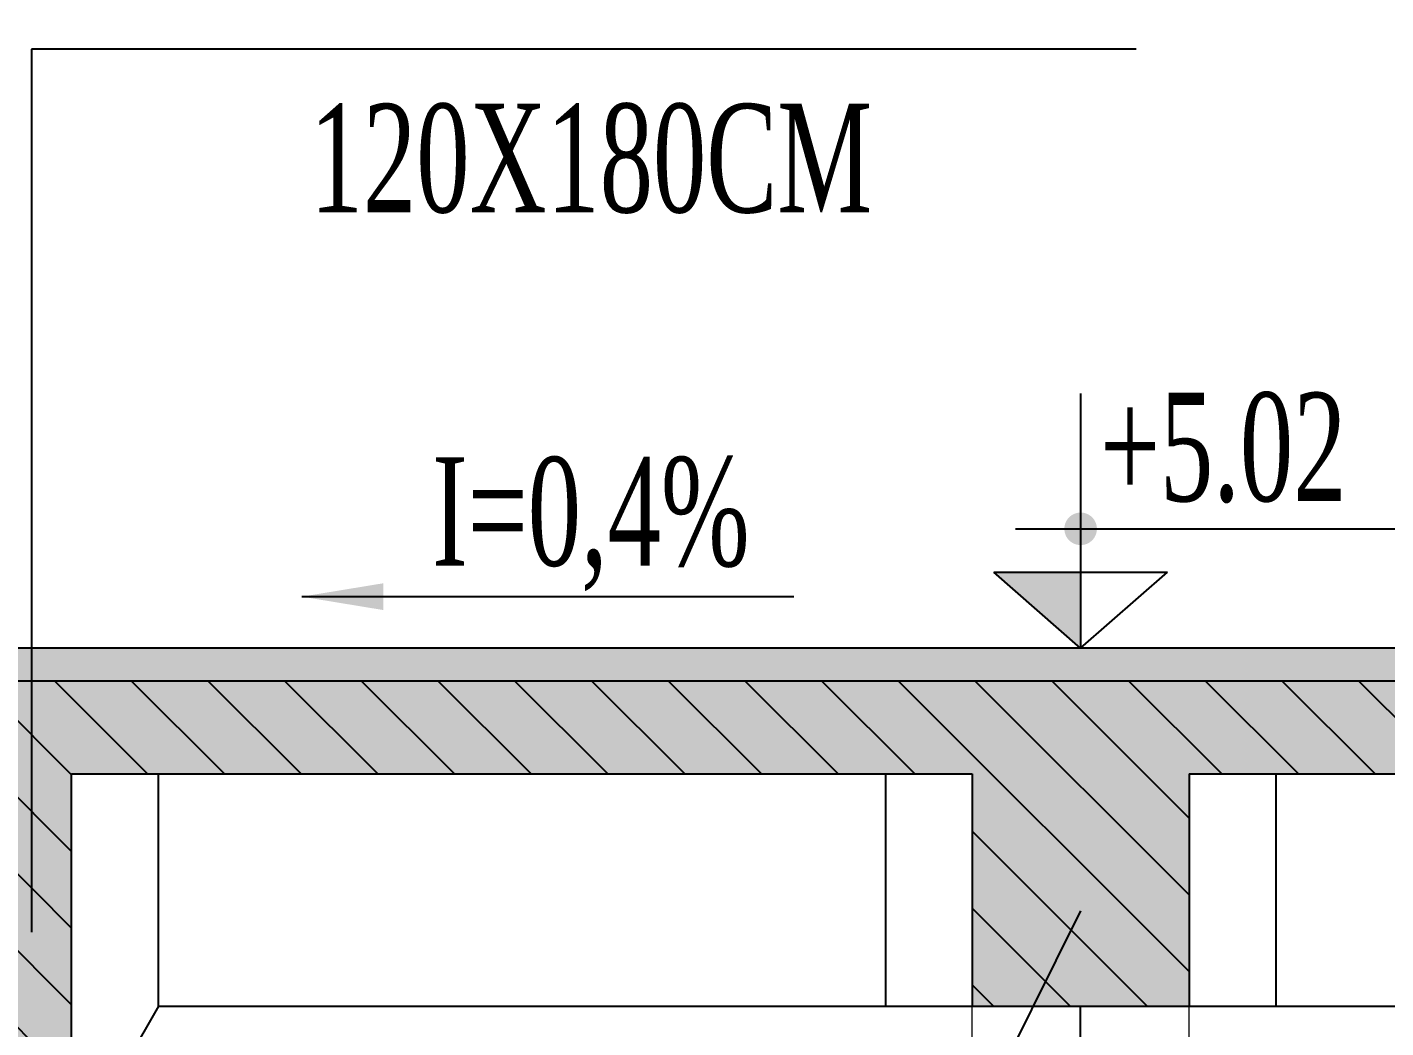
# Model space of a CAD drawing. Extents: x -26539 to -4497, y 62031 to 92619.
# Drawn here: x -15121 to -14495, y 83079 to 83540 of the extents above; entities that cross this region are included whole.
import ezdxf
from ezdxf.enums import TextEntityAlignment as Align

# ---------------------------------------------------------------- set-up
doc = ezdxf.new("R2010")
doc.units = 0
doc.header["$LTSCALE"] = 10
doc.header["$MEASUREMENT"] = 0
doc.linetypes.add('CENTER2', pattern=[1.125, 0.75, -0.125, 0.125, -0.125])
doc.layers.get('0').update_dxf_attribs({"color": 3, "linetype": 'CONTINUOUS'})
for name, color, linetype in [('CENTER', 9, 'CENTER2'), ('Hatch', 5, 'CONTINUOUS'), ('Hatch coc', 7, 'CONTINUOUS'), ('Kich thuoc', 4, 'CONTINUOUS'), ('Text', 4, 'CONTINUOUS')]:
    doc.layers.add(name, color=color, linetype=linetype)
doc.styles.add('Kichthuoc', font='romans.shx', dxfattribs={"width": 0.6})
doc.styles.get("Standard").update_dxf_attribs({"font": 'vntimeh.shx', "width": 0.65})
doc.dimstyles.new('Dim 250', dxfattribs={"dimscale": 250, "dimtxt": 0.2, "dimasz": 0.15, "dimexe": 0.1, "dimexo": 0.2, "dimgap": 0.1, "dimtad": 1, "dimdec": 0, "dimlfac": -1, "dimzin": 0, "dimdsep": 46, "dimtxsty": 'Kichthuoc', "dimblk": 'ARCHTICK', "dimcen": 0.1, "dimdle": 0.1, "dimclrd": 4, "dimclre": 4, "dimclrt": 2, "dimadec": 0, "dimazin": 0, "dimtfac": 1, "dimtdec": 0, "dimtix": 1, "dimtmove": 2, "dimatfit": 3, "dimfxl": 1, "dimtolj": 1, "dimtzin": 0, "dimarcsym": 0})
doc.dimstyles.new('Le 250', dxfattribs={"dimscale": 250, "dimtxt": 0.2, "dimasz": 0.15, "dimexe": 0.1, "dimexo": 0.2, "dimgap": 0.1, "dimtad": 1, "dimdec": 0, "dimzin": 0, "dimdsep": 46, "dimtxsty": 'Kichthuoc', "dimblk": 'ARCHTICK', "dimcen": 0, "dimdle": 0.1, "dimclrd": 4, "dimclre": 4, "dimclrt": 3, "dimadec": 0, "dimazin": 0, "dimtfac": 1, "dimtdec": 0, "dimtix": 1, "dimtmove": 2, "dimatfit": 3, "dimfxl": 1, "dimtolj": 1, "dimtzin": 0, "dimarcsym": 0})

# ---------------------------------------------------------------- blocks, each defined once
blk = doc.blocks.new('_ArchTick')
at = {"color": 0, "linetype": 'ByBlock', "const_width": 0.15}
blk.add_lwpolyline([(-0.5, -0.5), (0.5, 0.5)], dxfattribs=at)
blk = doc.blocks.new('*D60')
at = {"layer": 'Kich thuoc', "color": 4, "lineweight": -2}
for p, q in [((-15435.82, 83278.57), (-15435.82, 84346.88)), ((-13035.82, 83303.57), (-13035.82, 84346.88)), ((-15460.82, 84321.88), (-13010.82, 84321.88))]:
    blk.add_line(p, q, dxfattribs=at)
at = {"layer": 'Kich thuoc', "color": 4, "lineweight": -2, "xscale": 37.5, "yscale": 37.5, "zscale": 37.5, "rotation": 180}
blk.add_blockref('_ArchTick', (-15435.82, 84321.88), dxfattribs=at)
at = {"layer": 'Kich thuoc', "color": 4, "lineweight": -2, "xscale": 37.5, "yscale": 37.5, "zscale": 37.5}
blk.add_blockref('_ArchTick', (-13035.82, 84321.88), dxfattribs=at)
at = {"layer": 'Kich thuoc', "color": 2, "insert": (-14235.82, 84371.88), "char_height": 50, "attachment_point": 5, "style": 'Kichthuoc'}
blk.add_mtext('\\A1;2400', dxfattribs=at)
blk = doc.blocks.new('cautau')
at = {"layer": 'Hatch coc'}
h = blk.add_hatch(dxfattribs=at)
h.set_pattern_fill('AR-CONC', color=256, scale=5, angle=45, style=0)
h.set_pattern_definition([(95, (7036.915, 8339.335), (27.5776, 23.140354), [3.75, -41.25]), (40, (7036.915, 8339.335), (-31.499608, 21.688407), [3, -33]), (145.4514, (7039.213, 8341.263), (-3.921973, 44.828764), [3.18701, -35.057106]), (91.1842, (7029.844, 8346.406), (43.58465, 31.880688), [5.625, -61.875]), (141.6356, (7033.476, 8349.063), (-1.39495, 67.485584), [4.780514, -52.58565]), (36.1842, (7029.844, 8346.406), (-1.395003, 67.485583), [4.5, -49.5]), (66, (7035.147, 8348.174), (35.338579, 6.869124), [3.75, -41.25]), (11, (7035.147, 8348.174), (-17.03543, 34.240422), [3, -33]), (116.4514, (7038.092, 8348.746), (18.303181, 41.109531), [3.18701, -35.057106]), (82.5, (7036.915, 8339.335), (-11.3396593, 12.1994909), [0, -32.6, 0, -33.5, 0, -33.125]), (52.5, (7036.915, 8339.335), (-4.643647, 23.2454725), [0, -19.1, 0, -31.85, 0, -12.625]), (12.5, (7029.031, 8331.451), (19.6709084, 18.076038), [0, -12.5, 0, -39, 0, -51.75]), (2.5, (7025.495, 8327.915), (17.079499, 24.1579903), [0, -16.25, 0, -25.9, 0, -36.75])])
h.paths.add_polyline_path([(-27036.57, 90787.68), (-27166.57, 90787.68), (-27166.57, 90772.68), (-27011.57, 90772.68), (-27011.57, 90773.68), (-27036.57, 90773.68)])
h.paths.add_polyline_path([(-26914.07, 90780.68), (-26914.25, 90780.68, -0.414214), (-26914.52, 90780.95), (-26914.52, 90786.43, 0.414214), (-26915.32, 90787.23), (-26920.8, 90787.23, -0.414214), (-26921.07, 90787.5), (-26921.07, 90787.68), (-26948.57, 90787.68), (-26948.57, 90776.68), (-26961.57, 90776.68), (-26961.57, 90773.68), (-26971.57, 90773.68), (-26971.57, 90772.68), (-26855.08, 90772.68), (-26855.08, 90787.68), (-26872.07, 90787.68), (-26872.07, 90787.5, -0.414214), (-26872.34, 90787.23), (-26877.82, 90787.23, 0.414214), (-26878.62, 90786.43), (-26878.62, 90780.95, -0.414214), (-26878.89, 90780.68), (-26879.07, 90780.68), (-26879.07, 90774.68), (-26914.07, 90774.68)])
h.paths.add_polyline_path([(-25205.84, 90787.68), (-26855.08, 90787.68), (-26855.08, 90772.68), (-25205.84, 90772.68)])
h.paths.add_polyline_path([(-24914.07, 90780.68), (-24914.52, 90780.68), (-24914.52, 90786.43, 0.414214), (-24915.32, 90787.23), (-24921.07, 90787.23), (-24921.07, 90787.68), (-25205.84, 90787.68), (-25205.84, 90772.68), (-24773.57, 90772.68), (-24773.57, 90787.68), (-24872.07, 90787.68), (-24872.07, 90787.23), (-24877.82, 90787.23, 0.414214), (-24878.62, 90786.43), (-24878.62, 90780.68), (-24879.07, 90780.68), (-24879.07, 90774.68), (-24914.07, 90774.68)])
h = blk.add_hatch(dxfattribs=at)
h.set_pattern_fill('AR-CONC', color=256, scale=10, angle=45, style=0)
h.set_pattern_definition([(95, (0, 0), (55.1552, 46.280708), [7.5, -82.5]), (40, (0, 0), (-62.999217, 43.376815), [6, -66]), (145.4514, (4.596, 3.86), (-7.843947, 89.65753), [6.37402, -70.11421]), (91.1842, (-14.14, 14.14), (87.1693, 63.76138), [11.25, -123.75]), (141.6356, (-6.88, 19.46), (-2.7899, 134.97117), [9.56103, -105.1713]), (36.1842, (-14.14, 14.14), (-2.79001, 134.97117), [9, -99]), (66, (-3.536, 17.68), (70.677157, 13.738248), [7.5, -82.5]), (11, (-3.536, 17.68), (-34.07086, 68.480844), [6, -66]), (116.4514, (2.354, 18.82), (36.60636, 82.21906), [6.37402, -70.11421]), (82.5, (0, 0), (-22.6793185, 24.398982), [0, -65.2, 0, -67, 0, -66.25]), (52.5, (0, 0), (-9.287294, 46.490945), [0, -38.2, 0, -63.7, 0, -25.25]), (12.5, (-15.768, -15.768), (39.341817, 36.152076), [0, -25, 0, -78, 0, -103.5]), (2.5, (-22.84, -22.84), (34.158998, 48.31598), [0, -32.5, 0, -51.8, 0, -73.5])])
h.paths.add_polyline_path([(-24836.57, 90729.68), (-24773.57, 90729.68), (-24773.57, 90772.68), (-26971.57, 90772.68), (-26971.57, 90733.68), (-27011.57, 90733.68), (-27011.57, 90772.68), (-27161.57, 90772.68), (-27171.57, 90762.68), (-27171.57, 90622.68), (-27136.57, 90622.68), (-27136.57, 90719.68), (-27126.57, 90729.68), (-27062.57, 90729.68), (-27021.57, 90688.68), (-26956.57, 90688.68), (-26956.57, 90552.68), (-26836.57, 90552.68), (-26836.57, 90729.68), (-26421.57, 90729.68), (-26421.57, 90622.68), (-26321.57, 90622.68), (-26321.57, 90729.68), (-25896.57, 90729.68), (-25896.57, 90592.68), (-25796.57, 90592.68), (-25796.57, 90729.68), (-25421.57, 90729.68), (-25421.57, 90622.68), (-25321.57, 90622.68), (-25321.57, 90729.68), (-24956.57, 90729.68), (-24956.57, 90552.58), (-24836.57, 90552.58)])
h = blk.add_hatch(dxfattribs=at)
h.set_pattern_fill('ANSI31', color=256, scale=200, angle=90, style=0)
h.paths.add_polyline_path([(-24836.57, 90729.68), (-24773.57, 90729.68), (-24773.57, 90772.68), (-26971.57, 90772.68), (-26971.57, 90733.68), (-27011.57, 90733.68), (-27011.57, 90772.68), (-27161.57, 90772.68), (-27171.57, 90762.68), (-27171.57, 90622.68), (-27136.57, 90622.68), (-27136.57, 90719.68), (-27126.57, 90729.68), (-27062.57, 90729.68), (-27021.57, 90688.68), (-26956.57, 90688.68), (-26956.57, 90552.68), (-26836.57, 90552.68), (-26836.57, 90729.68), (-26421.57, 90729.68), (-26421.57, 90622.68), (-26321.57, 90622.68), (-26321.57, 90729.68), (-25896.57, 90729.68), (-25896.57, 90592.68), (-25796.57, 90592.68), (-25796.57, 90729.68), (-25421.57, 90729.68), (-25421.57, 90622.68), (-25321.57, 90622.68), (-25321.57, 90729.68), (-24956.57, 90729.68), (-24956.57, 90552.58), (-24836.57, 90552.58)])
at = {"layer": 'Kich thuoc'}
h = blk.add_hatch(color=256, dxfattribs=at)
h.paths.add_polyline_path([(-26371.57, 90822.68), (-26411.57, 90822.68), (-26371.57, 90787.68)])
h.paths.add_polyline_path([(-26371.57, 90842.68), (-26379.07, 90842.68, 0.414214), (-26371.57, 90835.18)])
h.paths.add_polyline_path([(-26371.57, 90850.18, 0.414214), (-26379.07, 90842.68), (-26371.57, 90842.68)])
h.paths.add_polyline_path([(-26371.57, 90850.18), (-26371.57, 90842.68), (-26364.07, 90842.68, 0.414214)])
h.paths.add_polyline_path([(-26364.07, 90842.68), (-26371.57, 90842.68), (-26371.57, 90835.18, 0.414214)])
for p, q in [((-25864.07, 90787.68), (-26879.07, 90787.68)), ((-27161.57, 90772.68), (-24773.57, 90772.68)), ((-26836.57, 90729.68), (-26421.57, 90729.68)), ((-26836.57, 90552.68), (-26836.57, 90729.68)), ((-26421.57, 90729.68), (-26421.57, 90622.68)), ((-26321.57, 90729.68), (-25896.57, 90729.68)), ((-26321.57, 90729.68), (-26321.57, 90622.68)), ((-26796.57, 90622.68), (-26836.57, 90552.68)), ((-26796.57, 90622.68), (-25936.57, 90622.68))]:
    blk.add_line(p, q)
at = {"color": 4}
for p, q in [((-26796.57, 90622.68), (-26796.57, 90729.68)), ((-26461.57, 90729.68), (-26461.57, 90622.68)), ((-26281.57, 90729.68), (-26281.57, 90622.68))]:
    blk.add_line(p, q, dxfattribs=at)
at = {"layer": 'CENTER', "ltscale": 10}
blk.add_line((-26371.57, 86629.68), (-26371.57, 90622.68), dxfattribs=at)
at = {"layer": 'Hatch', "color": 2, "lineweight": 0}
for p, q in [((-26421.57, 90602.68), (-26421.57, 90622.68)), ((-26321.57, 90602.68), (-26321.57, 90622.68))]:
    blk.add_line(p, q, dxfattribs=at)
at = {"layer": 'Kich thuoc'}
for p, q in [((-26345.97, 91063.77), (-26855.08, 91063.77)), ((-26855.08, 91063.77), (-26855.08, 90656.7)), ((-26371.57, 90905.01), (-26371.57, 90787.68)), ((-26401.57, 90842.68), (-26218.19, 90842.68)), ((-26371.57, 90787.68), (-26411.57, 90822.68)), ((-26411.57, 90822.68), (-26331.57, 90822.68)), ((-26371.57, 90787.68), (-26331.57, 90822.68))]:
    blk.add_line(p, q, dxfattribs=at)
at = {"layer": 'Text', "width": 0.65}
for s, p in [('120x180cm', (-26597.26, 90988.56)), ('i=0,4%', (-26597.26, 90825.69))]:
    blk.add_text(s, height=50, dxfattribs=at).set_placement(p, align=Align.CENTER)
blk.add_text('+5.02', height=50, dxfattribs=at).set_placement((-26362.66, 90855.46))
at = {"layer": 'Kich thuoc'}
for points in [[(-26730.5, 90811.41), (-26630.81, 90811.41), (-26503.8, 90811.41)], [(-26371.57, 90666.62), (-26461.72, 90485.84), (-26790.95, 90485.84)]]:
    blk.add_leader(points, dimstyle='Le 250', override={"dimtad": 0}, dxfattribs=at)

msp = doc.modelspace()

# ---------------------------------------------------------------- block references
at = {"layer": 'Hatch coc'}
msp.add_blockref('cautau', (11735.74, -7534.11), dxfattribs=at)

# ---------------------------------------------------------------- dimensions: what is measured, and where the dimension line sits
at = {"layer": 'Kich thuoc'}
dim = msp.add_linear_dim(base=(-13035.82, 84321.88), p1=(-15435.82, 83228.57), p2=(-13035.82, 83253.57), dimstyle='Dim 250', dxfattribs=at)
dim.commit()
dim.dimension.update_dxf_attribs({"geometry": '*D60', "text_midpoint": (-14235.82, 84371.88)})

doc.saveas('drawing.dxf')
